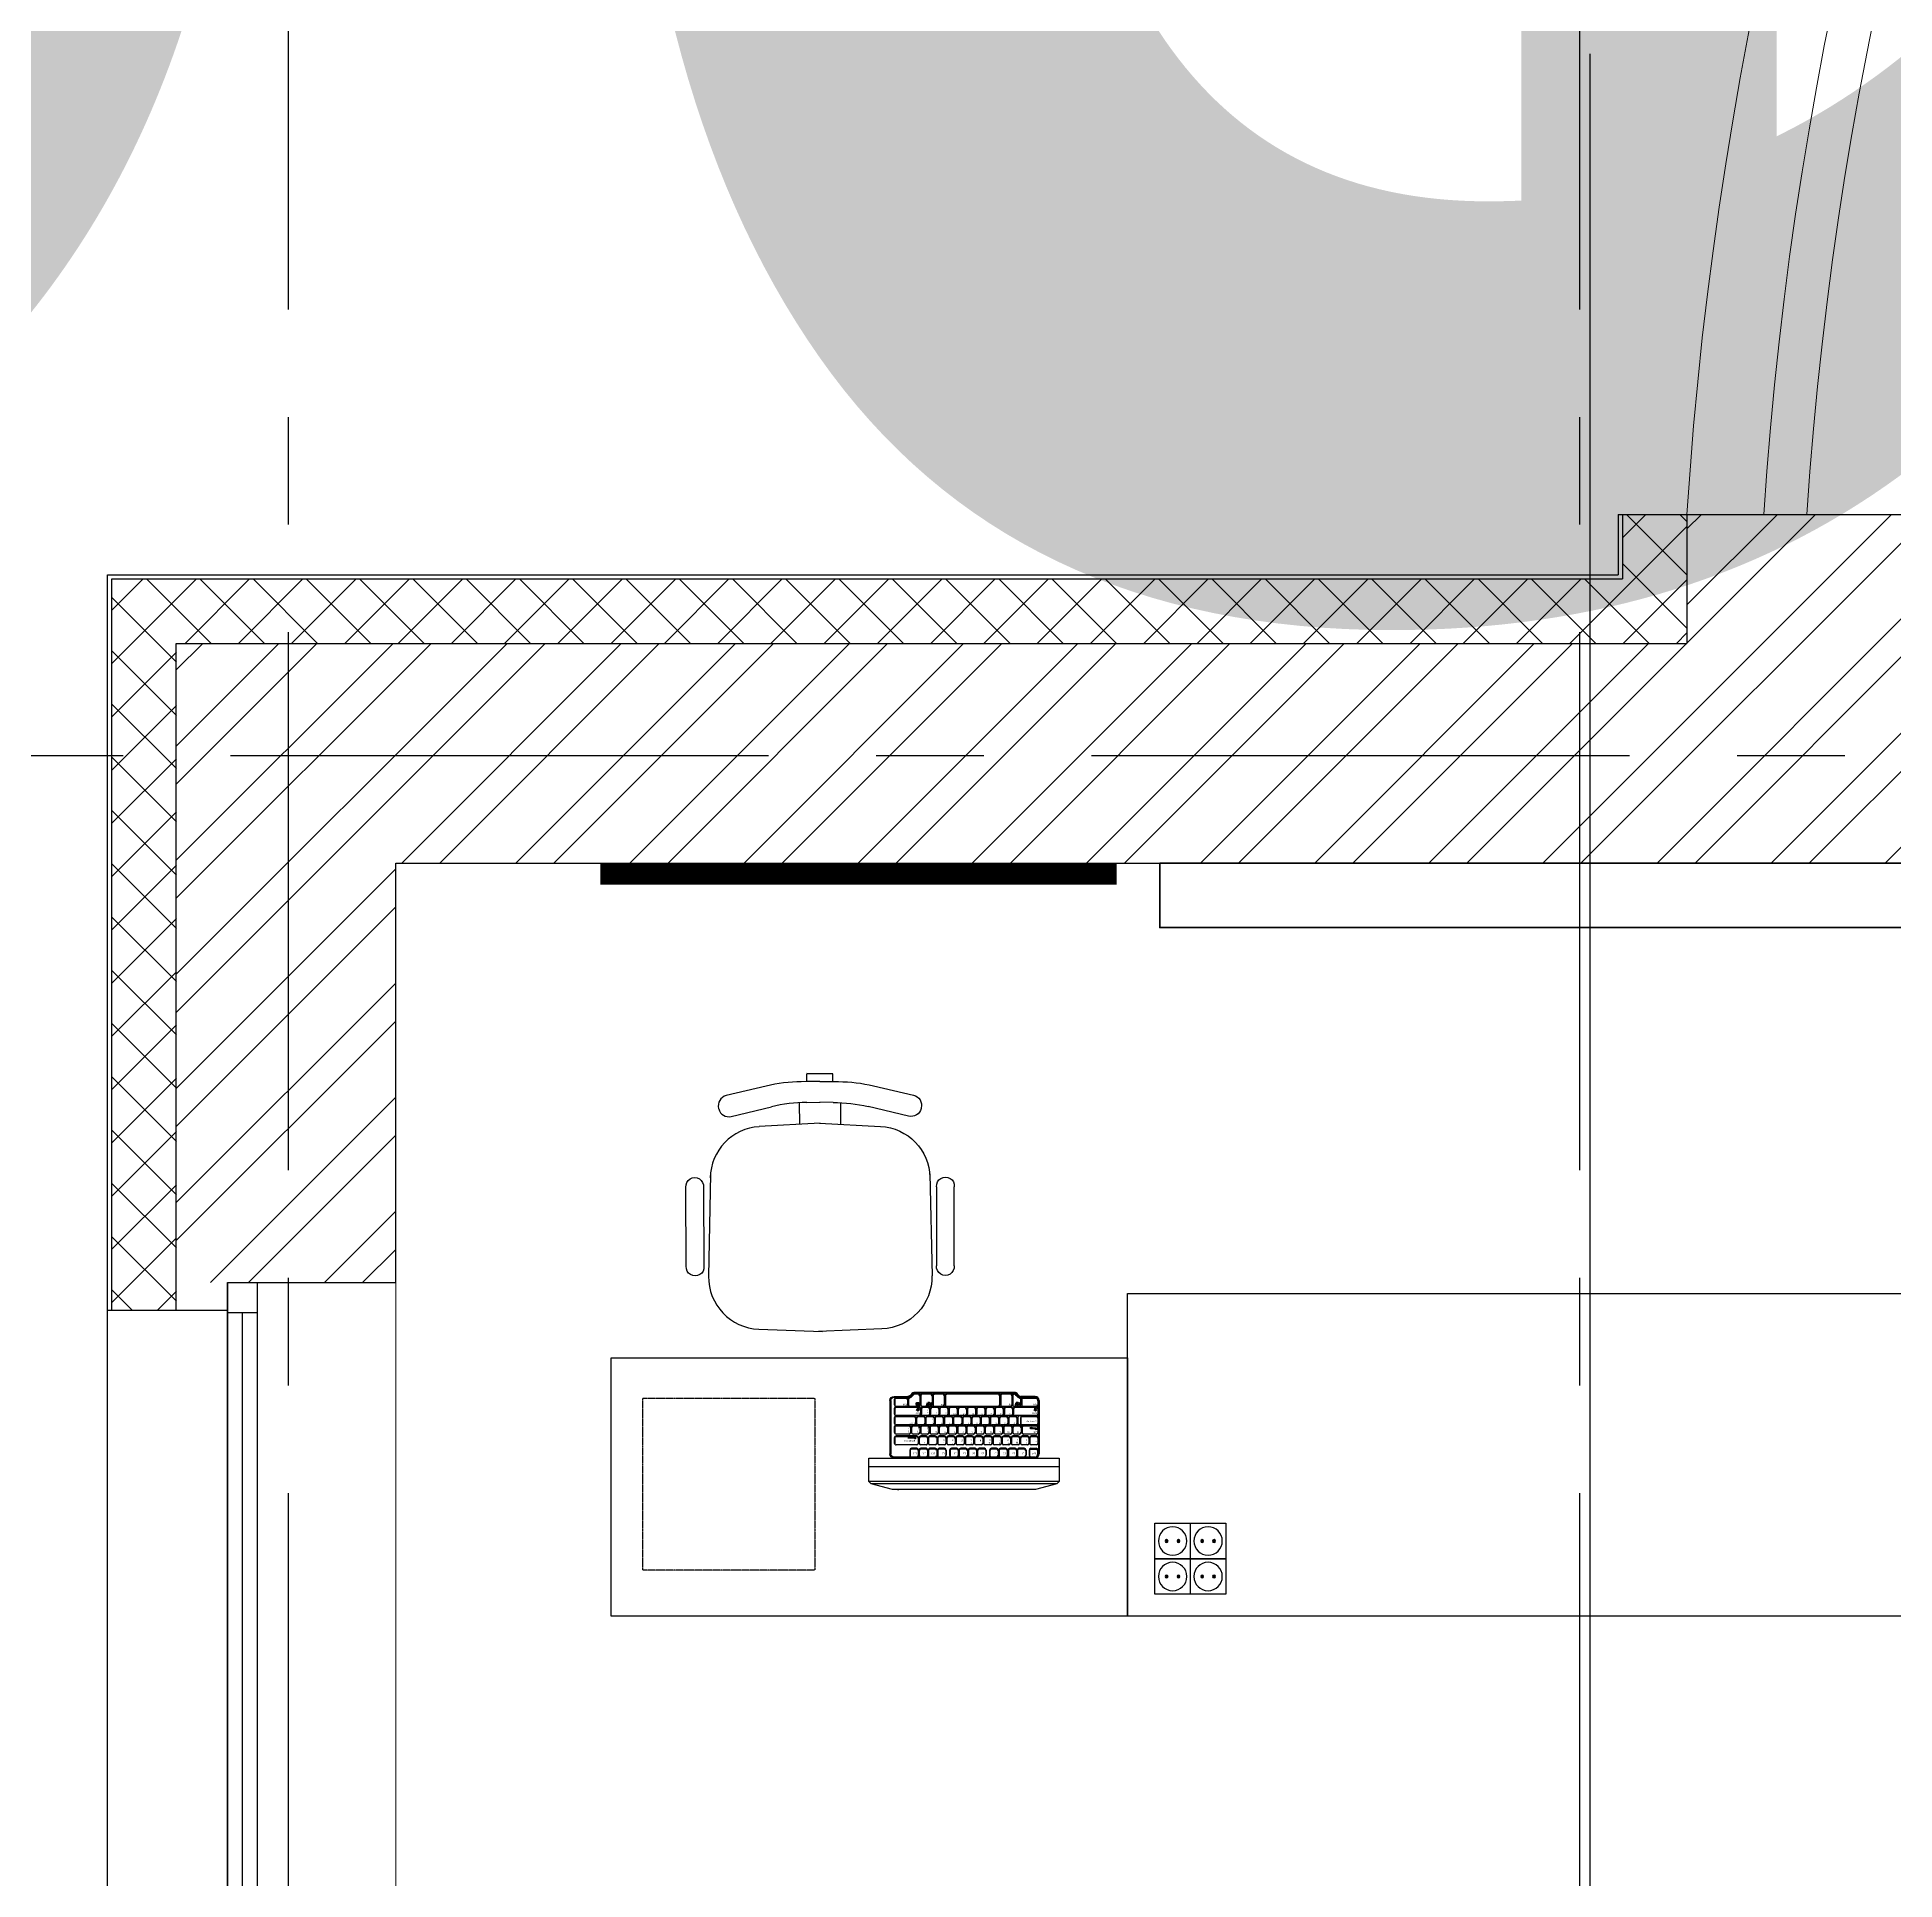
# Model space of a CAD drawing. Header units: millimetres. Extents: x -106726 to 8952771, y -150083 to 686385.
# Drawn here: x -7013 to -2697, y 180782 to 185064 of the extents above; entities that cross this region are included whole.
import ezdxf
from ezdxf.enums import TextEntityAlignment as Align

# ---------------------------------------------------------------- set-up
doc = ezdxf.new("R2018")
doc.units = ezdxf.units.MM
doc.linetypes.add('CENTER', pattern=[2, 1.25, -0.25, 0.25, -0.25])
doc.linetypes.add('HIDDEN', pattern=[6, 4, -2])
doc.layers.add('АР_Названия помещений', color=124, linetype='Continuous', lineweight=5, plot=False)
doc.layers.add('АР_новое окно', color=160, linetype='Continuous')
doc.layers.add('АР_Номер помещения', color=1, linetype='Continuous', lineweight=25)
doc.styles.add('Arial 200', font='arial.ttf', dxfattribs={"height": 500})
doc.styles.add('ISOCPEUR', font='isocpeur.ttf', dxfattribs={"width": 0.7})
doc.styles.add('SIMPLEX', font='simplex.shx', dxfattribs={"width": 0.85, "oblique": 7})
doc.styles.get("Standard").update_dxf_attribs({"font": 'arial.ttf'})

# ---------------------------------------------------------------- blocks, each defined once
blk = doc.blocks.new('*U478')
at = {"color": 8, "style": 'ISOCPEUR', "width": 0.7, "flags": 1}
blk.add_attdef('КАТЕГОРИЯ', (-499.2, -2092.2), '', height=250, dxfattribs=at)
at = {"layer": 'АР_Номер помещения', "color": 8, "style": 'ISOCPEUR', "width": 0.7}
blk.add_attdef('НОМЕР_ПОМЕЩЕНИЯ', text='', height=300, dxfattribs=at).set_placement((-16349.2, 1639.7), align=Align.MIDDLE_CENTER)
blk = doc.blocks.new('*U403')
at = {"color": 8, "style": 'ISOCPEUR', "width": 0.7, "flags": 1}
blk.add_attdef('КАТЕГОРИЯ', (-499.2, -2092.2), '', height=250, dxfattribs=at)
at = {"layer": 'АР_Номер помещения', "color": 8, "style": 'ISOCPEUR', "width": 0.7}
blk.add_attdef('НОМЕР_ПОМЕЩЕНИЯ', text='', height=300, dxfattribs=at).set_placement((3702.3, -4015.9), align=Align.MIDDLE_CENTER)
blk = doc.blocks.new('*U332')
at = {"layer": 'АР_новое окно', "color": 8, "lineweight": 20}
for p, q in [((0, 3800), (-70, 3800)), ((0, 0), (-70, 0))]:
    blk.add_line(p, q, dxfattribs=at)
at = {"layer": 'АР_новое окно', "color": 8}
for p, q in [((-70, 3800), (-70, 0)), ((-70, 0), (-70, 3800)), ((0, 3800), (0, 0)), ((0, 3730), (-70, 3730)), ((-35, 3730), (-35, 70)), ((0, 70), (-70, 70))]:
    blk.add_line(p, q, dxfattribs=at)
blk = doc.blocks.new('KEY')
at = {"color": 8}
for p, q in [((-0.2, 0), (0.2, 0)), ((-0.34, -0.54), (-0.34, -0.14)), ((-0.31, -0.5), (-0.31, -0.11)), ((-0.2, -0.61), (0.2, -0.61)), ((-0.2, -0.68), (0.2, -0.68)), ((0.31, -0.5), (0.31, -0.11)), ((0.34, -0.54), (0.34, -0.14))]:
    blk.add_line(p, q, dxfattribs=at)
for centre, radius, start, end in [((0.2, -0.11), 0.109, 360, 90), ((0.2, -0.14), 0.141, 360, 90), ((-0.2, -0.14), 0.141, 90, 180), ((-0.2, -0.54), 0.141, 180, 270), ((-0.2, -0.11), 0.109, 90, 180), ((-0.2, -0.5), 0.109, 180, 270), ((0.2, -0.5), 0.109, 270, 360), ((0.2, -0.54), 0.141, 270, 360)]:
    blk.add_arc(centre, radius, start, end, dxfattribs=at)
blk = doc.blocks.new('рншнглнг8л')
h = blk.add_hatch(color=8)
h.paths.add_polyline_path([(-575895.8, 55186.1), (-575892.8, 55184.3), (-575895.8, 55184.3)])
h.paths.add_polyline_path([(-575895.8, 55184.3), (-575892.8, 55184.3), (-575895.8, 55182.5)])
h = blk.add_hatch(color=8)
h.paths.add_polyline_path([(-575624.1, 55162.2), (-575627.2, 55160.4), (-575624.1, 55160.4)])
h.paths.add_polyline_path([(-575624.1, 55160.4), (-575627.2, 55160.4), (-575624.1, 55158.6)])
h = blk.add_hatch(color=8)
h.paths.add_polyline_path([(-575615.7, 55164.4), (-575612.7, 55162.7), (-575615.7, 55162.7)])
h.paths.add_polyline_path([(-575615.7, 55162.7), (-575612.7, 55162.7), (-575615.7, 55160.9)])
at = {"color": 8}
for p, q in [((-575997.1, 55290.7), (-576002.8, 55285.1)), ((-575947.2, 55303.5), (-575997.1, 55290.7)), ((-575565.6, 55290.7), (-575997.1, 55290.7)), ((-575615.4, 55303.5), (-575947.2, 55303.5)), ((-575565.6, 55290.7), (-575615.4, 55303.5)), ((-575559.9, 55285.1), (-575565.6, 55290.7)), ((-575559.9, 55285.1), (-576002.8, 55285.1)), ((-576002.8, 55285.1), (-576002.8, 55230.9)), ((-575559.9, 55250.9), (-576002.8, 55250.9)), ((-575559.9, 55230.9), (-575559.9, 55285.1)), ((-576002.8, 55230.9), (-575559.9, 55230.9)), ((-575953.4, 55096.7), (-575953.4, 55220.6)), ((-575951.4, 55096.7), (-575951.4, 55220.6)), ((-575616.2, 55228.2), (-575943.8, 55228.2)), ((-575630.1, 55211.8), (-575630.1, 55223.9)), ((-575629.1, 55212.8), (-575629.1, 55224.8)), ((-575625.8, 55228.2), (-575616.1, 55228.2)), ((-575625.8, 55209.5), (-575613.7, 55209.5)), ((-575625.8, 55207.5), (-575613.7, 55207.5)), ((-575610.4, 55212.8), (-575610.4, 55222.5)), ((-575609.4, 55211.8), (-575609.4, 55221.5)), ((-575608.6, 55096.7), (-575608.6, 55220.6)), ((-575606.7, 55096.7), (-575606.7, 55220.6)), ((-575943.3, 55183.3), (-575943.3, 55195.4)), ((-575943.3, 55158.3), (-575943.3, 55170.4)), ((-575942.4, 55184.3), (-575942.4, 55196.3)), ((-575942.4, 55159.3), (-575942.4, 55171.3)), ((-575891.1, 55199.6), (-575939, 55199.6)), ((-575891.1, 55180.9), (-575939, 55180.9)), ((-575891.1, 55179), (-575939, 55179)), ((-575908.9, 55174.7), (-575939, 55174.7)), ((-575892.8, 55184.3), (-575912.1, 55184.3)), ((-575905.6, 55159.3), (-575905.6, 55171.3)), ((-575904.7, 55158.3), (-575904.7, 55170.4)), ((-575895.8, 55182.5), (-575895.8, 55186.1)), ((-575895.8, 55186.1), (-575892.8, 55184.3)), ((-575892.8, 55184.3), (-575895.8, 55182.5)), ((-575887.8, 55184.3), (-575887.8, 55196.3)), ((-575886.8, 55183.3), (-575886.8, 55195.4)), ((-575647, 55158.3), (-575647, 55170.4)), ((-575646.1, 55159.3), (-575646.1, 55171.3)), ((-575612.9, 55174.7), (-575642.8, 55174.7)), ((-575627.2, 55162.5), (-575627.2, 55158.5)), ((-575624.1, 55162.2), (-575627.2, 55160.4)), ((-575612.7, 55162.7), (-575626.8, 55162.7)), ((-575624.1, 55158.6), (-575624.1, 55162.2)), ((-575615.7, 55160.9), (-575615.7, 55164.4)), ((-575615.7, 55164.4), (-575612.7, 55162.7)), ((-575612.7, 55162.7), (-575615.7, 55160.9)), ((-575612.7, 55160.6), (-575612.7, 55164.9)), ((-575609.6, 55159.3), (-575609.6, 55171.3)), ((-575608.6, 55158.3), (-575608.6, 55170.4)), ((-575943.3, 55136.9), (-575943.3, 55149)), ((-575943.3, 55115.5), (-575943.3, 55127.6)), ((-575942.4, 55137.9), (-575942.4, 55149.9)), ((-575942.4, 55116.5), (-575942.4, 55128.5)), ((-575908.9, 55156), (-575939, 55156)), ((-575908.9, 55154), (-575939, 55154)), ((-575897.2, 55153.3), (-575939, 55153.3)), ((-575897.2, 55134.5), (-575939, 55134.5)), ((-575897.2, 55132.6), (-575939, 55132.6)), ((-575886.1, 55131.9), (-575939, 55131.9)), ((-575893.9, 55137.9), (-575893.9, 55149.9)), ((-575892.9, 55136.9), (-575892.9, 55149)), ((-575888.8, 55121.7), (-575892.5, 55118.4)), ((-575892.5, 55118.4), (-575889.6, 55118.6)), ((-575889.6, 55118.6), (-575889.6, 55114.7)), ((-575885, 55118.4), (-575888.8, 55121.7)), ((-575887.9, 55114.7), (-575887.9, 55118.6)), ((-575887.9, 55118.6), (-575885, 55118.4)), ((-575882.8, 55116.5), (-575882.8, 55128.5)), ((-575881.9, 55115.5), (-575881.9, 55127.6)), ((-575667, 55115.5), (-575667, 55127.6)), ((-575666.1, 55116.5), (-575666.1, 55128.5)), ((-575612.9, 55131.9), (-575662.7, 55131.9)), ((-575656.6, 55136.9), (-575656.6, 55149)), ((-575612.9, 55153.3), (-575652.3, 55153.3)), ((-575612.9, 55132.6), (-575652.3, 55132.6)), ((-575650.4, 55136.9), (-575650.4, 55149)), ((-575649.5, 55137.9), (-575649.5, 55149.9)), ((-575612.9, 55134.5), (-575646.1, 55134.5)), ((-575612.9, 55156), (-575642.8, 55156)), ((-575612.9, 55154), (-575642.8, 55154)), ((-575627.2, 55160.4), (-575613.4, 55160.4)), ((-575627.2, 55160.4), (-575624.1, 55158.6)), ((-575615.5, 55121.7), (-575619.2, 55118.4)), ((-575619.2, 55118.4), (-575616.4, 55118.6)), ((-575616.4, 55118.6), (-575616.4, 55114.7)), ((-575611.8, 55118.4), (-575615.5, 55121.7)), ((-575614.7, 55118.6), (-575611.8, 55118.4)), ((-575614.7, 55114.7), (-575614.7, 55118.6)), ((-575609.6, 55137.9), (-575609.6, 55149.9)), ((-575609.6, 55116.5), (-575609.6, 55128.5)), ((-575608.6, 55136.9), (-575608.6, 55149)), ((-575608.6, 55115.5), (-575608.6, 55127.6)), ((-575943.8, 55089.1), (-575911.8, 55089.1)), ((-575943.8, 55087.2), (-575911.8, 55087.2)), ((-575943.3, 55094.1), (-575943.3, 55106.2)), ((-575942.4, 55095.1), (-575942.4, 55107.1)), ((-575886.1, 55113.1), (-575939, 55113.1)), ((-575886.1, 55111.2), (-575939, 55111.2)), ((-575916.1, 55110.5), (-575939, 55110.5)), ((-575916.1, 55091.7), (-575939, 55091.7)), ((-575916.1, 55089.8), (-575939, 55089.8)), ((-575912.7, 55095.1), (-575912.7, 55107.1)), ((-575911.8, 55094.1), (-575911.8, 55106.2)), ((-575911.2, 55091.1), (-575911.2, 55106.2)), ((-575910.2, 55092.8), (-575910.2, 55107.1)), ((-575887.5, 55110.5), (-575906.9, 55110.5)), ((-575887.5, 55082.3), (-575895.6, 55082.3)), ((-575887.5, 55080.3), (-575895.6, 55080.3)), ((-575664.5, 55080), (-575895.6, 55080)), ((-575664.5, 55078.1), (-575895.6, 55078.1)), ((-575890.9, 55106.4), (-575893.2, 55105.3)), ((-575893.2, 55105.3), (-575892.3, 55105.1)), ((-575892.3, 55105.1), (-575893.1, 55104)), ((-575892.8, 55103.7), (-575893.1, 55104)), ((-575892.8, 55103.7), (-575891.9, 55104.8)), ((-575891.9, 55104.8), (-575891.5, 55104.1)), ((-575886.3, 55108.9), (-575891.8, 55108.9)), ((-575891.8, 55108.9), (-575891.8, 55101.7)), ((-575886.3, 55107.2), (-575891.8, 55107.2)), ((-575886.3, 55105.5), (-575891.8, 55105.5)), ((-575891.8, 55101.7), (-575886.3, 55101.7)), ((-575891.5, 55104.1), (-575890.9, 55106.4)), ((-575887.1, 55108.1), (-575890.9, 55108.1)), ((-575887.1, 55106.4), (-575890.9, 55106.4)), ((-575887.1, 55104.6), (-575890.9, 55104.6)), ((-575887.1, 55102.9), (-575890.9, 55102.9)), ((-575887.9, 55114.7), (-575889.6, 55114.7)), ((-575886.3, 55101.7), (-575886.3, 55108.9)), ((-575884.2, 55085.6), (-575884.2, 55107.1)), ((-575883.3, 55084.6), (-575883.3, 55106.2)), ((-575882.6, 55084.7), (-575882.6, 55106.2)), ((-575881.6, 55085.6), (-575881.6, 55107.1)), ((-575859, 55110.5), (-575878.3, 55110.5)), ((-575859, 55082.3), (-575878.3, 55082.3)), ((-575859, 55080.4), (-575878.3, 55080.4)), ((-575868.2, 55108.4), (-575865.8, 55101.7)), ((-575863.9, 55108.4), (-575861.4, 55101.7)), ((-575857.1, 55101.7), (-575859.5, 55108.4)), ((-575855.7, 55085.6), (-575855.7, 55107.1)), ((-575854.7, 55084.7), (-575854.7, 55106.2)), ((-575854, 55084.7), (-575854, 55106.2)), ((-575853.1, 55085.6), (-575853.1, 55107.1)), ((-575830.5, 55110.5), (-575849.7, 55110.5)), ((-575830.5, 55082.3), (-575849.7, 55082.3)), ((-575830.5, 55080.4), (-575849.7, 55080.4)), ((-575827.1, 55085.6), (-575827.1, 55107.1)), ((-575826.2, 55084.7), (-575826.2, 55106.2)), ((-575825.2, 55084.7), (-575825.2, 55106.2)), ((-575824.3, 55085.6), (-575824.3, 55107.1)), ((-575702.1, 55110.5), (-575820.9, 55110.5)), ((-575702.1, 55082.3), (-575820.9, 55082.3)), ((-575702.1, 55080.4), (-575820.9, 55080.4)), ((-575698.7, 55085.6), (-575698.7, 55107.1)), ((-575697.8, 55084.7), (-575697.8, 55106.2)), ((-575697.1, 55084.7), (-575697.1, 55106.2)), ((-575696.1, 55085.6), (-575696.1, 55107.1)), ((-575673.5, 55110.5), (-575692.8, 55110.5)), ((-575673.5, 55082.3), (-575692.8, 55082.3)), ((-575673.5, 55080.4), (-575692.8, 55080.4)), ((-575670.2, 55085.6), (-575670.2, 55107.1)), ((-575669.2, 55084.7), (-575669.2, 55106.2)), ((-575668.9, 55084.6), (-575668.9, 55106.2)), ((-575667.9, 55085.6), (-575667.9, 55107.1)), ((-575664.6, 55110.5), (-575653.2, 55110.5)), ((-575664.6, 55082.3), (-575664.5, 55082.3)), ((-575664.6, 55080.3), (-575664.5, 55080.3)), ((-575612.9, 55113.1), (-575662.7, 55113.1)), ((-575612.9, 55111.2), (-575662.7, 55111.2)), ((-575662.4, 55108.4), (-575660, 55101.7)), ((-575658, 55108.4), (-575655.6, 55101.7)), ((-575651.3, 55101.7), (-575653.7, 55108.4)), ((-575649.9, 55092.8), (-575649.9, 55107.1)), ((-575648.9, 55091.1), (-575648.9, 55106.2)), ((-575616.2, 55089.1), (-575648.3, 55089.1)), ((-575616.2, 55087.2), (-575648.3, 55087.2)), ((-575647.9, 55094.1), (-575647.9, 55106.2)), ((-575647, 55095.1), (-575647, 55107.1)), ((-575612.9, 55110.5), (-575643.7, 55110.5)), ((-575615.3, 55091.7), (-575643.7, 55091.7)), ((-575616.2, 55089.8), (-575643.7, 55089.8)), ((-575614.7, 55114.7), (-575616.4, 55114.7)), ((-575609.6, 55097.5), (-575609.6, 55107.1)), ((-575608.6, 55097.5), (-575608.6, 55106.2))]:
    blk.add_line(p, q, dxfattribs=at)
for points in [[(-575934, 55303.5), (-575934.9, 55306.2)], [(-575616.2, 55230.1), (-575943.8, 55230.1)]]:
    blk.add_lwpolyline(points, dxfattribs=at)
for centre, major_axis, start_param, end_param in [((-575943.8, 55220.6), (-6.74, -6.74), 3.926991, 5.497787), ((-575943.8, 55220.6), (-5.39, -5.39), 3.926991, 5.497787), ((-575943.8, 55096.7), (-6.74, 6.74), 0.785398, 2.356194), ((-575943.8, 55096.7), (-5.39, 5.39), 0.785398, 2.356194), ((-575911.8, 55077.6), (-8.08, -8.08), 2.907036, 3.926991), ((-575911.8, 55077.6), (-6.74, -6.74), 2.907036, 3.926991), ((-575895.6, 55087.6), (-6.74, -6.74), -0.234557, 0.785398), ((-575895.6, 55087.6), (-5.39, 5.39), 1.336239, 2.356194)]:
    blk.add_ellipse(centre, major_axis=major_axis, ratio=1, start_param=start_param, end_param=end_param, dxfattribs=at)
at = {"color": 8, "extrusion": (0, 0, -1)}
for centre, major_axis, ratio, start_param, end_param in [((-575625.8, 55223.9), (3.03, 3.03), 1, 3.926991, 5.497787), ((-575625.8, 55211.8), (3.03, -3.03), 1, 0.785398, 2.356194), ((-575625.8, 55224.8), (2.36, 2.36), 1, 3.926991, 5.497787), ((-575625.8, 55212.8), (2.36, -2.36), 1, 0.785398, 2.356194), ((-575616.2, 55220.6), (6.74, -6.74), 1, 3.926991, 5.497787), ((-575616.2, 55220.6), (5.39, -5.39), 1, 3.926991, 5.497787), ((-575616.1, 55221.5), (4.72, 4.72), 1, 5.497787, 7.068583), ((-575616.1, 55222.5), (4.04, -4.04), 1, 3.926991, 5.497787), ((-575613.7, 55212.8), (2.36, -2.36), 1, -0.785398, 0.785398), ((-575613.7, 55211.8), (3.03, 3.03), 1, 0.785398, 2.356194), ((-575939, 55195.4), (3.03, -3.03), 1, 2.356194, 3.926991), ((-575939, 55183.3), (3.03, 3.03), 1, 2.356194, 3.926991), ((-575939, 55170.4), (3.03, -3.03), 1, 2.356194, 3.926991), ((-575939, 55196.3), (2.36, -2.36), 1, 2.356194, 3.926991), ((-575939, 55184.3), (2.36, 2.36), 1, 2.356194, 3.926991), ((-575939, 55171.3), (2.36, -2.36), 1, 2.356194, 3.926991), ((-575908.9, 55171.3), (2.36, 2.36), 1, 5.497787, 7.068583), ((-575908.9, 55170.4), (3.03, 3.03), 1, 5.497787, 7.068583), ((-575891.1, 55196.3), (2.36, 2.36), 1, 5.497787, 7.068583), ((-575891.1, 55195.4), (3.03, -3.03), 1, 3.926991, 5.497787), ((-575891.1, 55184.3), (2.36, -2.36), 1, -0.785398, 0.785398), ((-575891.1, 55183.3), (3.03, 3.03), 1, 0.785398, 2.356194), ((-575642.8, 55170.4), (3.03, 3.03), 1, 3.926991, 5.497787), ((-575642.8, 55171.3), (2.36, 2.36), 1, 3.926991, 5.497787), ((-575612.9, 55171.3), (2.36, -2.36), 1, 3.926991, 5.497787), ((-575612.9, 55170.4), (3.03, -3.03), 1, 3.926991, 5.497787), ((-575939, 55158.3), (3.03, 3.03), 1, 2.356194, 3.926991), ((-575939, 55149), (3.03, -3.03), 1, 2.356194, 3.926991), ((-575939, 55136.9), (3.03, 3.03), 1, 2.356194, 3.926991), ((-575939, 55127.6), (3.03, -3.03), 1, 2.356194, 3.926991), ((-575939, 55159.3), (2.36, 2.36), 1, 2.356194, 3.926991), ((-575939, 55149.9), (2.36, -2.36), 1, 2.356194, 3.926991), ((-575939, 55137.9), (2.36, 2.36), 1, 2.356194, 3.926991), ((-575939, 55128.5), (2.36, -2.36), 1, 2.356194, 3.926991), ((-575908.9, 55159.3), (2.36, -2.36), 1, -0.785398, 0.785398), ((-575908.9, 55158.3), (3.03, -3.03), 1, -0.785398, 0.785398), ((-575897.2, 55149.9), (2.36, 2.36), 1, 5.497787, 7.068583), ((-575897.2, 55149), (3.03, 3.03), 1, 5.497787, 7.068583), ((-575897.2, 55137.9), (2.36, -2.36), 1, -0.785398, 0.785398), ((-575897.2, 55136.9), (3.03, -3.03), 1, -0.785398, 0.785398), ((-575886.1, 55128.5), (2.36, 2.36), 1, 5.497787, 7.068583), ((-575886.1, 55127.6), (3.03, -3.03), 1, 3.926991, 5.497787), ((-575662.7, 55127.6), (3.03, 3.03), 1, 3.926991, 5.497787), ((-575662.7, 55128.5), (2.36, -2.36), 1, 2.356194, 3.926991), ((-575652.3, 55149), (3.03, 3.03), 1, 3.926991, 5.497787), ((-575652.3, 55136.9), (3.03, -3.03), 1, 0.785398, 2.356194), ((-575646.1, 55149), (3.03, 3.03), 1, 3.926991, 5.497787), ((-575646.1, 55136.9), (3.03, -3.03), 1, 0.785398, 2.356194), ((-575646.1, 55149.9), (2.36, -2.36), 1, 2.356194, 3.926991), ((-575646.1, 55137.9), (2.36, 2.36), 1, 2.356194, 3.926991), ((-575642.8, 55158.3), (3.03, -3.03), 1, 0.785398, 2.356194), ((-575642.8, 55159.3), (2.36, -2.36), 1, 0.785398, 2.356194), ((-575612.9, 55159.3), (2.36, 2.36), 1, 0.785398, 2.356194), ((-575612.9, 55158.3), (3.03, 3.03), 1, 0.785398, 2.356194), ((-575612.9, 55149.9), (2.36, -2.36), 1, 3.926991, 5.497787), ((-575612.9, 55149), (3.03, -3.03), 1, 3.926991, 5.497787), ((-575612.9, 55137.9), (2.36, 2.36), 1, 0.785398, 2.356194), ((-575612.9, 55136.9), (3.03, 3.03), 1, 0.785398, 2.356194), ((-575612.9, 55128.5), (2.36, -2.36), 1, 3.926991, 5.497787), ((-575612.9, 55127.6), (3.03, -3.03), 1, 3.926991, 5.497787), ((-575939, 55115.5), (3.03, 3.03), 1, 2.356194, 3.926991), ((-575939, 55106.2), (3.03, -3.03), 1, 2.356194, 3.926991), ((-575939, 55094.1), (3.03, 3.03), 1, 2.356194, 3.926991), ((-575939, 55116.5), (2.36, 2.36), 1, 2.356194, 3.926991), ((-575939, 55107.1), (2.36, -2.36), 1, 2.356194, 3.926991), ((-575939, 55095.1), (2.36, 2.36), 1, 2.356194, 3.926991), ((-575916.1, 55107.1), (2.36, -2.36), 1, 3.926991, 5.497787), ((-575916.1, 55106.2), (3.03, -3.03), 1, 3.926991, 5.497787), ((-575916.1, 55095.1), (2.36, 2.36), 1, 0.785398, 2.356194), ((-575916.1, 55094.1), (3.03, 3.03), 1, 0.785398, 2.356194), ((-575911.8, 55077.6), (8.08, 8.08), 1, 5.497787, 6.517742), ((-575911.8, 55077.6), (6.74, -6.74), 1, 3.926991, 4.946946), ((-575906.9, 55106.2), (3.03, 3.03), 1, 3.926991, 5.497787), ((-575909.2, 55091.1), (1.35, -1.35), 1, 0.971859, 2.356194), ((-575906.9, 55107.1), (2.36, 2.36), 1, 3.926991, 5.497787), ((-575908.3, 55092.8), (1.35, -1.35), 1, 1.011126, 2.356194), ((-575911.8, 55077.6), (8.33, 8.33), 1, 5.684248, 6.517742), ((-575911.8, 55077.6), (9.68, -9.68), 1, 4.152719, 4.946946), ((-575895.6, 55087.6), (6.74, 6.74), 1, 2.356194, 3.37615), ((-575895.6, 55087.6), (5.39, 5.39), 1, 2.356194, 3.37615), ((-575895.6, 55087.6), (5.14, 5.14), 1, 2.356194, 3.37615), ((-575895.6, 55087.6), (3.79, 3.79), 1, 2.356194, 3.37615), ((-575887.5, 55107.1), (2.36, 2.36), 1, 5.497787, 7.068583), ((-575887.5, 55106.2), (3.03, 3.03), 1, 5.497787, 7.068583), ((-575887.5, 55085.6), (2.36, -2.36), 1, -0.785398, 0.785398), ((-575887.5, 55084.6), (3.03, -3.03), 1, -0.785398, 0.785398), ((-575886.1, 55116.5), (2.36, -2.36), 1, -0.785398, 0.785398), ((-575886.1, 55115.5), (3.03, 3.03), 1, 0.785398, 2.356194), ((-575878.3, 55106.2), (3.03, 3.03), 1, 3.926991, 5.497787), ((-575878.3, 55084.7), (3.03, -3.03), 1, 0.785398, 2.356194), ((-575878.3, 55107.1), (2.36, 2.36), 1, 3.926991, 5.497787), ((-575878.3, 55085.6), (2.36, -2.36), 1, 0.785398, 2.356194), ((-575866, 55108.4), (2.17, 0), 0.316309, 0, 3.141593), ((-575864.8, 55105), (2.17, 0), 0.316309, 0, 3.141593), ((-575863.6, 55101.7), (2.17, 0), 0.316309, 0, 3.141593), ((-575861.7, 55108.4), (2.17, 0), 0.316309, 3.141593, 6.283185), ((-575860.5, 55105), (2.17, 0), 0.316309, 3.141593, 6.283185), ((-575859.3, 55101.7), (2.17, 0), 0.316309, 3.141593, 6.283185), ((-575859, 55107.1), (2.36, 2.36), 1, 5.497787, 7.068583), ((-575859, 55106.2), (3.03, -3.03), 1, 3.926991, 5.497787), ((-575859, 55085.6), (2.36, -2.36), 1, -0.785398, 0.785398), ((-575859, 55084.7), (3.03, 3.03), 1, 0.785398, 2.356194), ((-575849.7, 55106.2), (3.03, 3.03), 1, 3.926991, 5.497787), ((-575849.7, 55084.7), (3.03, -3.03), 1, 0.785398, 2.356194), ((-575849.7, 55107.1), (2.36, -2.36), 1, 2.356194, 3.926991), ((-575849.7, 55085.6), (2.36, 2.36), 1, 2.356194, 3.926991), ((-575830.5, 55107.1), (2.36, -2.36), 1, 3.926991, 5.497787), ((-575830.5, 55106.2), (3.03, -3.03), 1, 3.926991, 5.497787), ((-575830.5, 55085.6), (2.36, 2.36), 1, 0.785398, 2.356194), ((-575830.5, 55084.7), (3.03, 3.03), 1, 0.785398, 2.356194), ((-575820.9, 55106.2), (3.03, 3.03), 1, 3.926991, 5.497787), ((-575820.9, 55084.7), (3.03, -3.03), 1, 0.785398, 2.356194), ((-575820.9, 55107.1), (2.36, -2.36), 1, 2.356194, 3.926991), ((-575820.9, 55085.6), (2.36, 2.36), 1, 2.356194, 3.926991), ((-575702.1, 55107.1), (2.36, 2.36), 1, 5.497787, 7.068583), ((-575702.1, 55106.2), (3.03, -3.03), 1, 3.926991, 5.497787), ((-575702.1, 55085.6), (2.36, -2.36), 1, -0.785398, 0.785398), ((-575702.1, 55084.7), (3.03, 3.03), 1, 0.785398, 2.356194), ((-575692.8, 55106.2), (3.03, 3.03), 1, 3.926991, 5.497787), ((-575692.8, 55084.7), (3.03, -3.03), 1, 0.785398, 2.356194), ((-575692.8, 55107.1), (2.36, -2.36), 1, 2.356194, 3.926991), ((-575692.8, 55085.6), (2.36, 2.36), 1, 2.356194, 3.926991), ((-575673.5, 55107.1), (2.36, -2.36), 1, 3.926991, 5.497787), ((-575673.5, 55106.2), (3.03, -3.03), 1, 3.926991, 5.497787), ((-575673.5, 55085.6), (2.36, 2.36), 1, 0.785398, 2.356194), ((-575673.5, 55084.7), (3.03, 3.03), 1, 0.785398, 2.356194), ((-575664.6, 55106.2), (3.03, 3.03), 1, 3.926991, 5.497787), ((-575664.6, 55084.6), (3.03, -3.03), 1, 0.785398, 2.356194), ((-575664.6, 55107.1), (2.36, -2.36), 1, 2.356194, 3.926991), ((-575664.6, 55085.6), (2.36, 2.36), 1, 2.356194, 3.926991), ((-575662.7, 55115.5), (3.03, -3.03), 1, 0.785398, 2.356194), ((-575662.7, 55116.5), (2.36, 2.36), 1, 2.356194, 3.926991), ((-575664.5, 55087.6), (3.79, -3.79), 1, -0.234557, 0.785398), ((-575664.5, 55087.6), (5.14, -5.14), 1, -0.234557, 0.785398), ((-575664.5, 55087.6), (5.39, 5.39), 1, 1.336239, 2.356194), ((-575664.5, 55087.6), (6.74, -6.74), 1, -0.234557, 0.785398), ((-575660.2, 55108.4), (2.17, 0), 0.316309, 0, 3.141593), ((-575659, 55105), (2.17, 0), 0.316309, 0, 3.141593), ((-575657.8, 55101.7), (2.17, 0), 0.316309, 0, 3.141593), ((-575648.3, 55077.6), (9.68, 9.68), 1, 4.477832, 5.272059), ((-575648.3, 55077.6), (8.33, -8.33), 1, 2.907036, 3.74053), ((-575655.9, 55108.4), (2.17, 0), 0.316309, 3.141593, 6.283185), ((-575648.3, 55077.6), (8.08, -8.08), 1, 2.907036, 3.926991), ((-575654.7, 55105), (2.17, 0), 0.316309, 3.141593, 6.283185), ((-575648.3, 55077.6), (6.74, -6.74), 1, 2.907036, 3.926991), ((-575653.5, 55101.7), (2.17, 0), 0.316309, 3.141593, 6.283185), ((-575653.2, 55107.1), (2.36, -2.36), 1, 3.926991, 5.497787), ((-575653.2, 55106.2), (3.03, -3.03), 1, 3.926991, 5.497787), ((-575651.8, 55092.8), (1.35, 1.35), 1, 0.785398, 2.130466), ((-575650.8, 55091.1), (1.35, 1.35), 1, 0.785398, 2.169734), ((-575643.7, 55106.2), (3.03, 3.03), 1, 3.926991, 5.497787), ((-575643.7, 55094.1), (3.03, -3.03), 1, 0.785398, 2.356194), ((-575643.7, 55107.1), (2.36, -2.36), 1, 2.356194, 3.926991), ((-575643.7, 55095.1), (2.36, 2.36), 1, 2.356194, 3.926991), ((-575616.2, 55097.5), (5.39, 5.39), 1, 0.785398, 2.356194), ((-575616.2, 55096.7), (6.74, 6.74), 1, 0.785398, 2.356194), ((-575616.2, 55096.7), (5.39, 5.39), 1, 0.785398, 2.356194), ((-575615.3, 55097.5), (4.04, 4.04), 1, 0.785398, 2.356194), ((-575612.9, 55116.5), (2.36, 2.36), 1, 0.785398, 2.356194), ((-575612.9, 55115.5), (3.03, 3.03), 1, 0.785398, 2.356194), ((-575612.9, 55107.1), (2.36, -2.36), 1, 3.926991, 5.497787), ((-575612.9, 55106.2), (3.03, -3.03), 1, 3.926991, 5.497787)]:
    blk.add_ellipse(centre, major_axis=major_axis, ratio=ratio, start_param=start_param, end_param=end_param, dxfattribs=at)
at = {"color": 8}
for points in [[(-575612.7, 55162.7), (-575612.7, 55162.7), (-575612.7, 55162.7)], [(-575627.2, 55160.4), (-575627.2, 55160.4), (-575627.2, 55160.4)]]:
    blk.add_solid(points, dxfattribs=at)
at = {"color": 8, "xscale": -30.48000000044703, "yscale": 30.48000000044703, "zscale": 60.96}
for p in [(-575897.1, 55228.2), (-575875.7, 55228.2), (-575854.3, 55228.2), (-575832.9, 55228.2), (-575804.4, 55228.2), (-575783, 55228.2), (-575761.6, 55228.2), (-575740.2, 55228.2), (-575711.7, 55228.2), (-575690.3, 55228.2), (-575668.9, 55228.2), (-575647.5, 55228.2), (-575893.6, 55174.7), (-575875.7, 55199.6), (-575872.2, 55174.7), (-575854.3, 55199.6), (-575850.8, 55174.7), (-575832.9, 55199.6), (-575829.4, 55174.7), (-575811.5, 55199.6), (-575808, 55174.7), (-575790.1, 55199.6), (-575786.6, 55174.7), (-575768.7, 55199.6), (-575765.2, 55174.7), (-575747.3, 55199.6), (-575743.8, 55174.7), (-575725.9, 55199.6), (-575722.4, 55174.7), (-575704.5, 55199.6), (-575701, 55174.7), (-575683.1, 55199.6), (-575679.6, 55174.7), (-575661.7, 55199.6), (-575658.2, 55174.7), (-575640.3, 55199.6), (-575618.9, 55199.6), (-575881.9, 55153.3), (-575870.8, 55131.9), (-575860.5, 55153.3), (-575849.4, 55131.9), (-575839.1, 55153.3), (-575828, 55131.9), (-575817.6, 55153.3), (-575806.6, 55131.9), (-575796.2, 55153.3), (-575785.2, 55131.9), (-575774.8, 55153.3), (-575763.8, 55131.9), (-575753.4, 55153.3), (-575742.4, 55131.9), (-575732, 55153.3), (-575721, 55131.9), (-575710.6, 55153.3), (-575699.6, 55131.9), (-575689.2, 55153.3), (-575678.2, 55131.9), (-575667.8, 55153.3)]:
    blk.add_blockref('KEY', p, dxfattribs=at)
at = {"color": 8}
for s, height, style, p in [('F12', 3.81, 'Arial 200', (-575891.1, 55221.9)), ('F11', 3.81, 'Arial 200', (-575869.7, 55221.9)), ('F10', 3.81, 'Arial 200', (-575848.3, 55221.9)), ('F9', 3.81, 'Arial 200', (-575826.9, 55221.9)), ('F8', 3.81, 'Arial 200', (-575798.4, 55221.9)), ('F7', 3.81, 'Arial 200', (-575777, 55221.9)), ('F6', 3.81, 'Arial 200', (-575755.6, 55221.9)), ('F5', 3.81, 'Arial 200', (-575734.2, 55221.8)), ('F4', 3.81, 'Arial 200', (-575705.6, 55221.9)), ('F3', 3.81, 'Arial 200', (-575684.2, 55221.9)), ('F2', 3.81, 'Arial 200', (-575662.8, 55221.9)), ('F1', 3.81, 'Arial 200', (-575641.4, 55221.9)), ('Esc', 3.81, 'Arial 200', (-575614.6, 55221.9)), ('Backspace', 3.81, 'Arial 200', (-575894.9, 55192.4)), ('|', 3.81, 'Arial 200', (-575910.3, 55170.2)), ('\\', 3.81, 'Arial 200', (-575909.6, 55163.1)), ('}', 3.81, 'Arial 200', (-575887.8, 55170.5)), (']', 3.81, 'Arial 200', (-575886.8, 55162.6)), ('+', 3.81, 'Arial 200', (-575870.7, 55196.4)), ('=', 3.81, 'Arial 200', (-575870.6, 55188)), ('{', 3.81, 'Arial 200', (-575866.3, 55170.5)), ('[', 3.81, 'Arial 200', (-575865.4, 55162.6)), ('_', 3.81, 'Arial 200', (-575848.5, 55195.3)), ('-', 3.81, 'Arial 200', (-575848.9, 55186.8)), ('P', 3.81, 'Arial 200', (-575844.5, 55172.5)), (')', 3.81, 'Arial 200', (-575828.3, 55197.4)), ('0', 3.81, 'Arial 200', (-575827.1, 55191)), ('O', 3.81, 'Arial 200', (-575823.1, 55172.5)), ('(', 3.81, 'Arial 200', (-575806.9, 55197.4)), ('9', 3.81, 'Arial 200', (-575805.7, 55191)), ('I', 3.81, 'Arial 200', (-575803.7, 55172.5)), ('8', 3.81, 'Arial 200', (-575784.3, 55191)), ('*', 3.81, 'Arial 200', (-575784.8, 55194.1)), ('U', 3.81, 'Arial 200', (-575781.2, 55172.4)), ('&', 3.81, 'Arial 200', (-575762.5, 55197.3)), ('7', 3.81, 'Arial 200', (-575762.9, 55191)), ('Y', 3.81, 'Arial 200', (-575760.1, 55172.5)), ('^ ', 3.81, 'Arial 200', (-575742.1, 55194.9)), ('6', 3.81, 'Arial 200', (-575741.5, 55191)), ('T', 3.81, 'Arial 200', (-575739.8, 55172.5)), ('%', 3.81, 'Arial 200', (-575719.7, 55197.2)), ('5', 3.81, 'Arial 200', (-575720.1, 55191)), ('R', 3.81, 'Arial 200', (-575717.5, 55172.5)), ('4', 3.81, 'Arial 200', (-575698.7, 55191.1)), ('$', 3.81, 'Arial 200', (-575698.3, 55198.1)), ('E', 3.81, 'Arial 200', (-575696.1, 55172.5)), ('W', 3.81, 'Arial 200', (-575675.6, 55172.5)), ('3', 3.81, 'Arial 200', (-575677.3, 55191)), ('#', 3.81, 'Arial 200', (-575676.9, 55198.3)), ('@', 3.81, 'Arial 200', (-575655.5, 55196.3)), ('2', 3.81, 'Arial 200', (-575655.9, 55191.1)), ('Q', 3.81, 'Arial 200', (-575654.2, 55172.2)), ('1', 3.81, 'Arial 200', (-575634.5, 55191.1)), ('!', 3.81, 'Arial 200', (-575635.3, 55197.6)), ('Tab', 3.81, 'Arial 200', (-575610.9, 55172.2)), ('~', 3.81, 'Arial 200', (-575612.2, 55194.6)), ('`', 3.81, 'Arial 200', (-575613.1, 55183.3)), ('Enter', 3.81, 'Arial 200', (-575896.7, 55150.9)), ('Shift', 3.81, 'Arial 200', (-575883.2, 55127.8)), ('"', 3.81, 'Arial 200', (-575876, 55148.1)), ("'", 3.81, 'Arial 200', (-575876.8, 55137.1)), ('?', 3.81, 'Arial 200', (-575864.3, 55127.6)), ('/', 3.81, 'Arial 200', (-575864.8, 55120.8)), (';', 3.81, 'Arial 200', (-575854.7, 55140.2)), (':', 3.81, 'Arial 200', (-575854.6, 55149.5)), ('>', 3.81, 'Arial 200', (-575843.5, 55127.5)), ('.', 3.81, 'Arial 200', (-575844.5, 55117.6)), ('L', 3.81, 'Arial 200', (-575833.8, 55151.9)), ('<', 3.81, 'Arial 200', (-575822.1, 55127.5)), (',', 3.81, 'Arial 200', (-575823.4, 55116.8)), ('K', 3.81, 'Arial 200', (-575812.4, 55151.9)), ('M', 3.81, 'Arial 200', (-575801.4, 55130.5)), ('J', 3.81, 'Arial 200', (-575791, 55151.8)), ('N', 3.81, 'Arial 200', (-575780, 55130.5)), ('H', 3.81, 'Arial 200', (-575769.6, 55151.9)), ('B', 3.81, 'Arial 200', (-575758.6, 55130.5)), ('G', 3.81, 'Arial 200', (-575748.2, 55151.9)), ('V', 3.81, 'Arial 200', (-575737.2, 55130.5)), ('F', 2.38, 'SIMPLEX', (-575726.8, 55150.4)), ('C', 3.81, 'Arial 200', (-575715.8, 55130.5)), ('D', 3.81, 'Arial 200', (-575705.4, 55151.9)), ('X', 3.81, 'Arial 200', (-575694.4, 55130.5)), ('S', 3.81, 'Arial 200', (-575684, 55151.9)), ('Z', 3.81, 'Arial 200', (-575673, 55130.5)), ('A', 3.81, 'Arial 200', (-575662.6, 55151.9)), ('CapsLock', 3.81, 'Arial 200', (-575612.8, 55147)), ('Shift', 3.81, 'Arial 200', (-575611.5, 55127.8)), ('Ctrl', 3.81, 'Arial 200', (-575915, 55107.7)), ('Alt', 3.81, 'Arial 200', (-575828.6, 55108.7)), ('Alt', 3.81, 'Arial 200', (-575672.3, 55107.6)), ('Ctrl', 3.81, 'Arial 200', (-575611.5, 55107.7))]:
    blk.add_text(s, height=height, rotation=180, dxfattribs=dict(at, style=style)).set_placement(p)
blk = doc.blocks.new('стол с тумбой 1200х600')
at = {"color": 8}
blk.add_lwpolyline([(-19012.2, 19801.1), (-19012.2, 21001.1), (-19612.2, 21001.1), (-19612.2, 19801.1)], close=True, dxfattribs=at)
at = {"color": 8, "linetype": 'HIDDEN', "ltscale": 0.1}
blk.add_lwpolyline([(-19505.4, 19874.7), (-19105.4, 19874.7), (-19105.4, 20274.7), (-19505.4, 20274.7)], close=True, dxfattribs=at)
blk = doc.blocks.new('М-60')
at = {"color": 8, "extrusion": (-6.19742e-05, 0.000470712, 1)}
for p, q in [((7035415.4, 1186627.5, -0.2), (7035231.8, 1186626.6, -0.2)), ((7035202.1, 1186569.5, -0.1), (7035439, 1186576.2, -0.1)), ((7035232, 1186585.7, -0.1), (7035415.6, 1186586.5, -0.1)), ((7034998.3, 1186437.9, -0.1), (7035019.7, 1186530.9, -0.1)), ((7035068.3, 1186519.6, -0.1), (7035046.7, 1186425.8, -0.1)), ((7035049.2, 1186548.9, -0.1), (7035050.6, 1186548.5, -0.1)), ((7035085.8, 1186312.9, 0), (7035092.5, 1186454.7, -0.1)), ((7035563.1, 1186460.5, -0.1), (7035569.8, 1186312.9, 0)), ((7034971.3, 1186282.6, 0), (7034970.4, 1186343.1, -0.1)), ((7034989, 1186343.1, -0.1), (7034970.8, 1186343.1, -0.1)), ((7034970.8, 1186343.1, -0.1), (7034970.8, 1186282.6, 0)), ((7034989, 1186312.9, 0), (7034989, 1186356.2, -0.1)), ((7034989, 1186312.9, 0), (7034989, 1186343.1, -0.1)), ((7035037.4, 1186344.1, 0), (7035037.4, 1186312.9, 0)), ((7035037.8, 1186361.3, -0.1), (7035088.1, 1186361.3, -0.1)), ((7034989, 1186313.2, 0), (7034989.4, 1186282.9, 0)), ((7034989, 1186313.2, 0), (7034989.6, 1186269.8, 0)), ((7035037.8, 1186282.6, 0), (7035037.4, 1186313.9, 0)), ((7035085.7, 1186314.6, 0), (7035094.7, 1186172.9, 0)), ((7035565.2, 1186174.3, 0.1), (7035569.7, 1186322, 0)), ((7034989.4, 1186282.9, 0), (7034971.3, 1186282.6, 0)), ((7035038.5, 1186265.5, 0), (7035088.8, 1186266.3, 0)), ((7035000.2, 1186188.3, 0), (7035023, 1186095.7, 0.1)), ((7035071.5, 1186107.6, 0.1), (7035048.4, 1186201.2, 0)), ((7035052.8, 1186078.1, 0.1), (7035054.2, 1186078.5, 0.1)), ((7035206, 1186059.9, 0.1), (7035442.9, 1186056.7, 0.1)), ((7035236.1, 1186044.1, 0.1), (7035419.7, 1186046, 0.1)), ((7035420.2, 1186005.1, 0.1), (7035236.6, 1186003.1, 0.1))]:
    blk.add_line(p, q, dxfattribs=at)
for centre, start, end in [((7035230, 1186606.2, 122.4), 84.9987, 275.5247), ((7035417.4, 1186607.1, 122.4), 264.9987, 95.5247), ((7035234.4, 1186023.7, 122.4), 85.3479, 275.874), ((7035421.8, 1186025.7, 122.4), 265.3479, 95.874)]:
    blk.add_arc(centre, 20.6, start, end, dxfattribs=at)
at = {"color": 8, "extrusion": (6.19742e-05, -0.000470712, -1)}
for centre, major_axis, start_param, end_param in [((7035213.4, 1186449, -0.1), (77.8, 92.6, 0), 4.061153, 5.558057), ((7035442.2, 1186455, -0.1), (77.8, 92.6, 0), -0.725128, 0.826554), ((7035043.3, 1186525.4, -0.1), (15.6, 18.5, 0), 4.240369, 5.829345), ((7035044.7, 1186525.1, -0.1), (15.6, 18.5, 0), -0.45384, 1.098777), ((7035352, 1186356.2, 0), (-277.9, 233.5, -0.1), 5.584367, 5.811166), ((7035400.4, 1186344.1, 0), (233.5, 277.9, -0.1), 4.01357, 4.240369)]:
    blk.add_ellipse(centre, major_axis=major_axis, ratio=1, start_param=start_param, end_param=end_param, dxfattribs=at)
at = {"color": 8, "extrusion": (-6.19742e-05, 0.000470712, 1)}
for centre, major_axis, start_param, end_param in [((7035352.6, 1186275.3, 0), (-274.3, -237.7, 0.1), 5.584367, 5.811166), ((7035400.8, 1186288.2, 0), (237.7, -274.3, 0.1), 4.01357, 4.240369), ((7035215.4, 1186180.5, 0), (79.2, -91.4, 0), 4.061153, 5.558057), ((7035444.3, 1186178, 0.1), (79.2, -91.4, 0), -0.725128, 0.826554), ((7035046.5, 1186101.5, 0.1), (15.8, -18.3, 0), 4.240369, 5.829345), ((7035048, 1186101.8, 0.1), (15.8, -18.3, 0), -0.45384, 1.098777)]:
    blk.add_ellipse(centre, major_axis=major_axis, ratio=1, start_param=start_param, end_param=end_param, dxfattribs=at)
blk = doc.blocks.new('стол 2400х750 4ЭР')
at = {"color": 8}
blk.add_lwpolyline([(-102158.7, -151617.2), (-102158.7, -149217.2), (-102908.7, -149217.2), (-102908.7, -151617.2)], close=True, dxfattribs=at)
blk.add_wipeout([(-102374.6, -149363.2), (-102374.6, -149445.7), (-102292.1, -149445.7), (-102292.1, -149363.2)], dxfattribs=at)
h = blk.add_hatch(color=8)
h.dxf.hatch_style = 1
h.paths.add_polyline_path([(-102333.4, -149394, -1), (-102333.4, -149387.4, -1)])
h.paths.add_polyline_path([(-102333.4, -149421.5, -1), (-102333.4, -149414.9, -1)])
blk.add_lwpolyline([(-102292.1, -149445.7), (-102292.1, -149363.2), (-102374.6, -149363.2), (-102374.6, -149445.7), (-102292.1, -149445.7)], dxfattribs=at)
for centre, radius in [((-102333.4, -149404.5), 33), ((-102333.4, -149390.7), 3.3), ((-102333.4, -149418.2), 3.3)]:
    blk.add_circle(centre, radius, dxfattribs=at)
blk.add_wipeout([(-102374.6, -149280.7), (-102374.6, -149363.2), (-102292.1, -149363.2), (-102292.1, -149280.7)], dxfattribs=at)
h = blk.add_hatch(color=8)
h.dxf.hatch_style = 1
h.paths.add_polyline_path([(-102333.4, -149311.5, -1), (-102333.4, -149304.9, -1)])
h.paths.add_polyline_path([(-102333.4, -149339, -1), (-102333.4, -149332.4, -1)])
blk.add_lwpolyline([(-102292.1, -149363.2), (-102292.1, -149280.7), (-102374.6, -149280.7), (-102374.6, -149363.2), (-102292.1, -149363.2)], dxfattribs=at)
for centre, radius in [((-102333.4, -149322), 33), ((-102333.4, -149308.2), 3.3), ((-102333.4, -149335.7), 3.3)]:
    blk.add_circle(centre, radius, dxfattribs=at)
blk.add_wipeout([(-102292.1, -149363.2), (-102292.1, -149445.7), (-102209.6, -149445.7), (-102209.6, -149363.2)], dxfattribs=at)
h = blk.add_hatch(color=8)
h.dxf.hatch_style = 1
h.paths.add_polyline_path([(-102250.9, -149394, -1), (-102250.9, -149387.4, -1)])
h.paths.add_polyline_path([(-102250.9, -149421.5, -1), (-102250.9, -149414.9, -1)])
blk.add_lwpolyline([(-102209.6, -149445.7), (-102209.6, -149363.2), (-102292.1, -149363.2), (-102292.1, -149445.7), (-102209.6, -149445.7)], dxfattribs=at)
for centre, radius in [((-102250.9, -149404.5), 33), ((-102250.9, -149390.7), 3.3), ((-102250.9, -149418.2), 3.3)]:
    blk.add_circle(centre, radius, dxfattribs=at)
blk.add_wipeout([(-102292.1, -149280.7), (-102292.1, -149363.2), (-102209.6, -149363.2), (-102209.6, -149280.7)], dxfattribs=at)
h = blk.add_hatch(color=8)
h.dxf.hatch_style = 1
h.paths.add_polyline_path([(-102250.9, -149311.5, -1), (-102250.9, -149304.9, -1)])
h.paths.add_polyline_path([(-102250.9, -149339, -1), (-102250.9, -149332.4, -1)])
blk.add_lwpolyline([(-102209.6, -149363.2), (-102209.6, -149280.7), (-102292.1, -149280.7), (-102292.1, -149363.2), (-102209.6, -149363.2)], dxfattribs=at)
for centre, radius in [((-102250.9, -149322), 33), ((-102250.9, -149308.2), 3.3), ((-102250.9, -149335.7), 3.3)]:
    blk.add_circle(centre, radius, dxfattribs=at)

msp = doc.modelspace()

# ---------------------------------------------------------------- hatches: boundary and pattern name
at = {"ltscale": 100}
h = msp.add_hatch(dxfattribs=at)
h.set_pattern_fill('ANSI37', color=256, scale=700)
h.set_pattern_definition([(45, (-982729.71, 218457.145), (-61.871843, 61.871843), []), (135, (-982729.71, 218457.145), (-61.871843, -61.871843), [])])
h.paths.add_polyline_path([(-6689.9, 183655), (-6689.7, 182105), (-6839.7, 182105), (-6839.9, 183805), (-3330.3, 183805), (-3330.3, 183955), (-3180.3, 183955), (-3180.3, 183655)])
h = msp.add_hatch(dxfattribs=at)
h.set_pattern_fill('ANSI32', color=256, scale=500)
h.set_pattern_definition([(45, (-951676.66, 229617.1), (-132.58252, 132.58252), []), (45, (-951588.28, 229617.1), (-132.58252, 132.58252), [])])
h.paths.add_polyline_path([(-2490.1, 183655), (-2613.4, 183655), (-2613.4, 183955), (-3180.3, 183955), (-3180.3, 183655.1), (-6690.1, 183655.1), (-6690.1, 182170), (-6180.1, 182170), (-6180.1, 183145), (-2490.1, 183144.7)])

# ---------------------------------------------------------------- linework, layer by layer
at = {"linetype": 'CENTER', "ltscale": 1000}
for p, q in [((-6430.1, 197681.2), (-6430.1, 143425.1)), ((-3430.1, 197681.2), (-3430.1, 143425.1)), ((-12563.8, 183395), (70614.6, 183395))]:
    msp.add_line(p, q, dxfattribs=at)
at = {"ltscale": 100}
for p, q in [((-3405.1, 176385.8), (-3405.1, 185025.3)), ((-3180.3, 183955), (-2613.4, 183955)), ((-6850.1, 183815), (-3340.3, 183815)), ((-6850.1, 170975), (-6850.1, 183815)), ((-6840.1, 183805), (-3330.3, 183805)), ((-6840.1, 182105), (-6840.1, 183805)), ((-6690.1, 182105), (-6690.1, 183655)), ((-6690.1, 183655), (-3180.3, 183655)), ((-6180.1, 182170), (-6180.1, 183145)), ((-6180.1, 183145), (-2490.1, 183145)), ((-6571.1, 182170), (-6180.1, 182170)), ((-6571.1, 182105), (-6571.1, 182170)), ((-6571.1, 182105), (-6690.1, 182105))]:
    msp.add_line(p, q, dxfattribs=at)
at = {"lineweight": 15, "ltscale": 100}
for p, q in [((-6571.1, 178370), (-6571.1, 182170)), ((-6180.1, 178370), (-6180.1, 182170))]:
    msp.add_line(p, q, dxfattribs=at)
at = {"ltscale": 100}
for points in [[(-3340.3, 183955), (-3340.3, 183815)], [(-3340.3, 183955), (-3180.3, 183955)], [(-3330.3, 183955), (-3330.3, 183805)], [(-3180.3, 183955), (-3180.3, 183655)], [(-6689.7, 182105), (-6850.1, 182105)]]:
    msp.add_lwpolyline(points, dxfattribs=at)
at = {"const_width": 50}
msp.add_lwpolyline([(-4505.1, 183120), (-5705.1, 183120)], dxfattribs=at)
at = {"lineweight": 35}
msp.add_lwpolyline([(-4405.1, 183145), (-2405.1, 183145), (-2405.1, 182995), (-4405.1, 182995)], close=True, dxfattribs=at)
at = {"lineweight": 18, "ltscale": 100}
msp.add_arc((5569.9, 183395), 8768.1, 93.66184, 176.33816, dxfattribs=at)
at = {"lineweight": 15, "ltscale": 100}
for radius, start, end in [(8590, 93.73788, 176.26212), (8490, 93.78198, 176.21802)]:
    msp.add_arc((5569.9, 183395), radius, start, end, dxfattribs=at)

# ---------------------------------------------------------------- block references
ref = msp.add_blockref('*U403', (-2584.3, 302869.8))
lines = msp.add_mtext('\\W0.8000;Универсальное помещение с возможностью организации гимнастического зала (хореография)', dxfattribs={"layer": 'АР_Названия помещений', "color": 8, "insert": (-11214, 298226.8), "char_height": 10397.474, "width": 926.94, "attachment_point": 1})
ref.add_attrib('ИМЯ_ПОМЕЩЕНИЯ', '', (-11214, 298226.8), dxfattribs={"flags": 104}).embed_mtext(lines)
ref = msp.add_blockref('*U478', (20042.4, 183282.1))
lines = msp.add_mtext('\\W0.8000;Кабинет с рабочим пространством для учителей тип 1 (начальная школа)', dxfattribs={"layer": 'АР_Названия помещений', "color": 8, "insert": (-4086.8, 190198.8), "char_height": 5947.262, "width": 926.94, "attachment_point": 1})
ref.add_attrib('ИМЯ_ПОМЕЩЕНИЯ', '', (-4086.8, 190198.8), dxfattribs={"flags": 104}).embed_mtext(lines)
at = {"xscale": -1}
for name, p, rotation in [('М-60', (1112619.2, 7228835, 0), 90.55743479940386), ('*U332', (-6501.1, 182170), 180), ('стол с тумбой 1200х600', (-25481.2, 201007.2), 270), ('рншнглнг8л', (570921.4, 236992.9), 180)]:
    msp.add_blockref(name, p, dxfattribs=dict(at, rotation=rotation))

# ---------------------------------------------------------------- next in the draw order: block references
at = {"xscale": -1.000000000000002, "rotation": 90}
msp.add_blockref('стол 2400х750 4ЭР', (-153697.3, 79236.3), dxfattribs=at)

doc.saveas('drawing.dxf')
